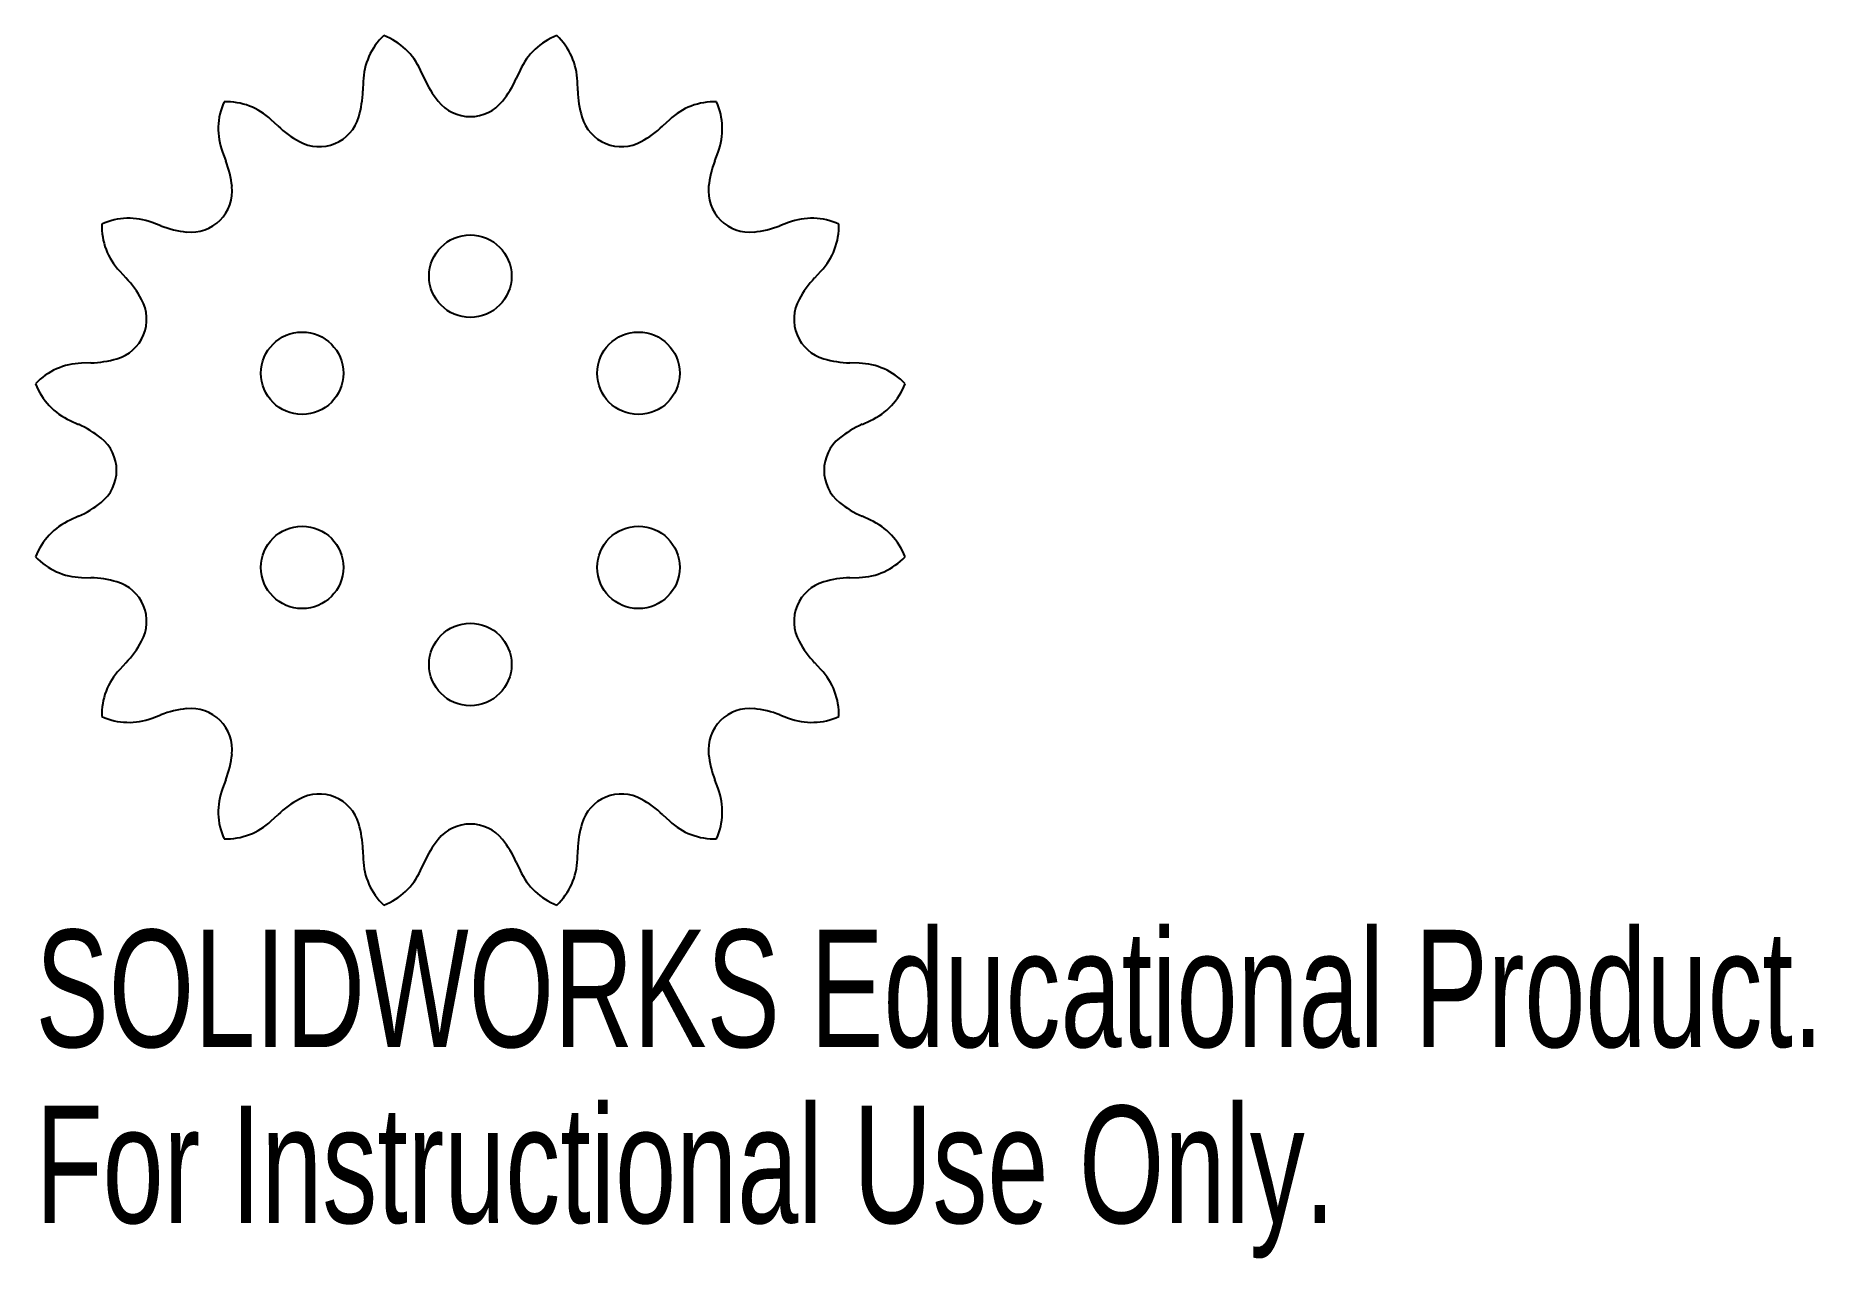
# Model space of a CAD drawing. Header units: inches. Extents: x -0.71 to 2.18, y -1.28 to 0.71.
import ezdxf

# ---------------------------------------------------------------- set-up
doc = ezdxf.new("R2010")
doc.units = ezdxf.units.IN
doc.header["$MEASUREMENT"] = 0
doc.styles.add('SLDTEXTSTYLE0', font='TXT', dxfattribs={"width": 0.7})

msp = doc.modelspace()

# ---------------------------------------------------------------- linework, layer by layer
at = {"color": 7, "linetype": 'Continuous', "lineweight": 25}
for p, q in [((-0.0746, 0.6357), (-0.0808, 0.6493)), ((0.0808, 0.6493), (0.0746, 0.6357)), ((-0.1738, 0.6307), (-0.1743, 0.6158)), ((0.1743, 0.6158), (0.1738, 0.6307)), ((-0.3122, 0.5587), (-0.3231, 0.5689)), ((0.3231, 0.5689), (0.3122, 0.5587)), ((-0.402, 0.5162), (-0.3967, 0.5023)), ((0.3967, 0.5023), (0.402, 0.5162)), ((-0.5023, 0.3967), (-0.5162, 0.402)), ((0.5162, 0.402), (0.5023, 0.3967)), ((-0.5689, 0.3231), (-0.5587, 0.3122)), ((0.5587, 0.3122), (0.5689, 0.3231)), ((-0.6158, 0.1743), (-0.6307, 0.1738)), ((0.6307, 0.1738), (0.6158, 0.1743)), ((-0.6493, 0.0808), (-0.6357, 0.0746)), ((0.6357, 0.0746), (0.6493, 0.0808)), ((-0.6357, -0.0746), (-0.6493, -0.0808)), ((0.6493, -0.0808), (0.6357, -0.0746)), ((-0.6307, -0.1738), (-0.6158, -0.1743)), ((0.6158, -0.1743), (0.6307, -0.1738)), ((-0.5587, -0.3122), (-0.5689, -0.3231)), ((0.5689, -0.3231), (0.5587, -0.3122)), ((-0.5162, -0.402), (-0.5023, -0.3967)), ((0.5023, -0.3967), (0.5162, -0.402)), ((-0.3967, -0.5023), (-0.402, -0.5162)), ((0.402, -0.5162), (0.3967, -0.5023)), ((-0.3231, -0.5689), (-0.3122, -0.5587)), ((0.3122, -0.5587), (0.3231, -0.5689)), ((-0.1743, -0.6158), (-0.1738, -0.6307)), ((0.1738, -0.6307), (0.1743, -0.6158)), ((-0.0808, -0.6493), (-0.0746, -0.6357)), ((0.0746, -0.6357), (0.0808, -0.6493))]:
    msp.add_line(p, q, dxfattribs=at)
for centre in [(0, 0.315), (-0.2728, 0.1575), (0.2728, 0.1575), (-0.2728, -0.1575), (0.2728, -0.1575), (0, -0.315)]:
    msp.add_circle(centre, 0.0669, dxfattribs=at)
for centre, radius, start, end in [((-0.0667, 0.6275), 0.1072, 133.3723, 178.25), ((-0.1785, 0.6052), 0.1072, 24.25, 69.1277), ((0.1785, 0.6052), 0.1072, 110.8723, 155.75), ((0.0667, 0.6275), 0.1072, 1.75, 46.6277), ((0.0811, 0.7058), 0.1708, 204.25, 218.75), ((-0.0811, 0.7058), 0.1708, 321.25, 335.75), ((-0.345, 0.6211), 0.1708, 343.75, 358.25), ((0.345, 0.6211), 0.1708, 181.75, 196.25), ((-0.3017, 0.5542), 0.1072, 155.8723, 200.75), ((-0.3965, 0.4908), 0.1072, 46.75, 91.6277), ((0, 0.6407), 0.0668, 218.75, 321.25), ((0.3965, 0.4908), 0.1072, 88.3723, 133.25), ((0.3017, 0.5542), 0.1072, 339.25, 24.1277), ((-0.1952, 0.6831), 0.1708, 226.75, 241.25), ((-0.2452, 0.592), 0.0668, 241.25, 343.75), ((0.2452, 0.592), 0.0668, 196.25, 298.75), ((0.1952, 0.6831), 0.1708, 298.75, 313.25), ((-0.5564, 0.4417), 0.1708, 6.25, 20.75), ((0.5564, 0.4417), 0.1708, 159.25, 173.75), ((-0.4531, 0.4531), 0.0668, 263.75, 6.25), ((0.4531, 0.4531), 0.0668, 173.75, 276.25), ((-0.5542, 0.3017), 0.1072, 69.25, 114.1277), ((0.5542, 0.3017), 0.1072, 65.8723, 110.75), ((-0.4908, 0.3965), 0.1072, 178.3723, 223.25), ((-0.4417, 0.5564), 0.1708, 249.25, 263.75), ((0.4417, 0.5564), 0.1708, 276.25, 290.75), ((0.4908, 0.3965), 0.1072, 316.75, 1.6277), ((-0.6831, 0.1952), 0.1708, 28.75, 43.25), ((0.6831, 0.1952), 0.1708, 136.75, 151.25), ((-0.592, 0.2452), 0.0668, 286.25, 28.75), ((0.592, 0.2452), 0.0668, 151.25, 253.75), ((-0.6275, 0.0667), 0.1072, 91.75, 136.6277), ((-0.6211, 0.345), 0.1708, 271.75, 286.25), ((0.6211, 0.345), 0.1708, 253.75, 268.25), ((0.6275, 0.0667), 0.1072, 43.3723, 88.25), ((-0.6052, 0.1785), 0.1072, 200.8723, 245.75), ((0.6052, 0.1785), 0.1072, 294.25, 339.1277), ((-0.7058, -0.0811), 0.1708, 51.25, 65.75), ((0.7058, -0.0811), 0.1708, 114.25, 128.75), ((-0.6407, 0), 0.0668, 308.75, 51.25), ((0.6407, 0), 0.0668, 128.75, 231.25), ((-0.7058, 0.0811), 0.1708, 294.25, 308.75), ((0.7058, 0.0811), 0.1708, 231.25, 245.75), ((-0.6052, -0.1785), 0.1072, 114.25, 159.1277), ((0.6052, -0.1785), 0.1072, 20.8723, 65.75), ((-0.6275, -0.0667), 0.1072, 223.3723, 268.25), ((0.6275, -0.0667), 0.1072, 271.75, 316.6277), ((-0.6211, -0.345), 0.1708, 73.75, 88.25), ((-0.592, -0.2452), 0.0668, 331.25, 73.75), ((0.592, -0.2452), 0.0668, 106.25, 208.75), ((0.6211, -0.345), 0.1708, 91.75, 106.25), ((-0.6831, -0.1952), 0.1708, 316.75, 331.25), ((0.6831, -0.1952), 0.1708, 208.75, 223.25), ((-0.4908, -0.3965), 0.1072, 136.75, 181.6277), ((0.4908, -0.3965), 0.1072, 358.3723, 43.25), ((-0.5542, -0.3017), 0.1072, 245.8723, 290.75), ((-0.4417, -0.5564), 0.1708, 96.25, 110.75), ((-0.4531, -0.4531), 0.0668, 353.75, 96.25), ((0.4531, -0.4531), 0.0668, 83.75, 186.25), ((0.4417, -0.5564), 0.1708, 69.25, 83.75), ((0.5542, -0.3017), 0.1072, 249.25, 294.1277), ((-0.5564, -0.4417), 0.1708, 339.25, 353.75), ((0.5564, -0.4417), 0.1708, 186.25, 200.75), ((-0.3017, -0.5542), 0.1072, 159.25, 204.1277), ((0.3017, -0.5542), 0.1072, 335.8723, 20.75), ((-0.1952, -0.6831), 0.1708, 118.75, 133.25), ((-0.2452, -0.592), 0.0668, 16.25, 118.75), ((0.2452, -0.592), 0.0668, 61.25, 163.75), ((0.1952, -0.6831), 0.1708, 46.75, 61.25), ((-0.3965, -0.4908), 0.1072, 268.3723, 313.25), ((-0.345, -0.6211), 0.1708, 1.75, 16.25), ((0, -0.6407), 0.0668, 38.75, 141.25), ((0.345, -0.6211), 0.1708, 163.75, 178.25), ((0.3965, -0.4908), 0.1072, 226.75, 271.6277), ((0.0811, -0.7058), 0.1708, 141.25, 155.75), ((-0.0811, -0.7058), 0.1708, 24.25, 38.75), ((-0.0667, -0.6275), 0.1072, 181.75, 226.6277), ((0.0667, -0.6275), 0.1072, 313.3723, 358.25), ((-0.1785, -0.6052), 0.1072, 290.8723, 335.75), ((0.1785, -0.6052), 0.1072, 204.25, 249.1277)]:
    msp.add_arc(centre, radius, start, end, dxfattribs=at)

# ---------------------------------------------------------------- texts
at = {"color": 7, "linetype": 'Continuous', "char_height": 0.1903, "attachment_point": 1, "style": 'SLDTEXTSTYLE0'}
for s, insert in [('SOLIDWORKS Educational Product.', (-0.7054, -0.7455)), ('For Instructional Use Only.', (-0.7054, -1.031))]:
    msp.add_mtext(s, dxfattribs=dict(at, insert=insert))

doc.saveas('drawing.dxf')
